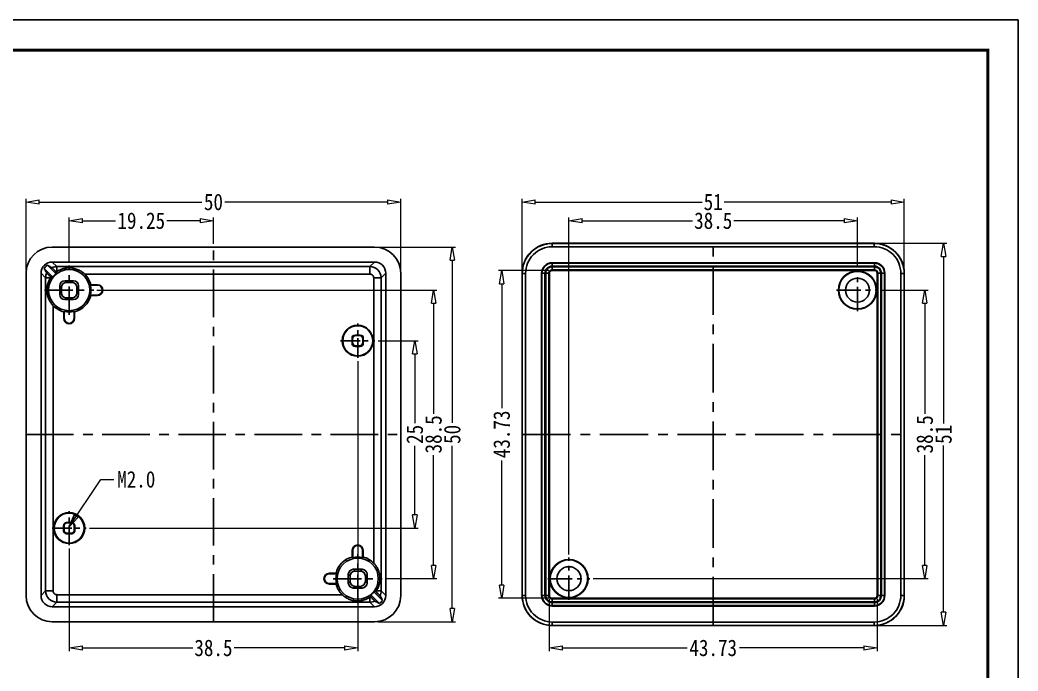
# Model space of a CAD drawing. Header units: millimetres. Extents: x 615 to 1788, y -1993 to 457.
# Drawn here: x 716.8 to 850, y 369.8 to 456.7 of the extents above; entities that cross this region are included whole.
import ezdxf

# ---------------------------------------------------------------- set-up
doc = ezdxf.new("R2010")
doc.units = ezdxf.units.MM
doc.linetypes.add('CENTER', pattern=[50.8, 31.75, -6.35, 6.35, -6.35])
doc.layers.add('dim', color=3, linetype='Continuous', lineweight=9)
doc.layers.add('from', color=7, linetype='Continuous')
doc.styles.add('FFS', font='SIMFANG.TTF', dxfattribs={"width": 0.85})
doc.dimstyles.new('YanXiu', dxfattribs={"dimtxt": 2.5, "dimasz": 2.2, "dimexe": 1, "dimexo": 0.6, "dimgap": 0.66, "dimtad": 0, "dimzin": 9, "dimdsep": 46, "dimtxsty": 'FFS', "dimblk": 'CLOSEDBLANK', "dimcen": 0, "dimclrd": 256, "dimclre": 131, "dimclrt": 42, "dimazin": 0, "dimtfac": 1, "dimtofl": 0, "dimtmove": 0, "dimatfit": 3, "dimldrblk": 'CLOSEDBLANK', "dimfxl": 1, "dimlwd": 5, "dimlwe": 5, "dimarcsym": 0})

# ---------------------------------------------------------------- blocks, each defined once
blk = doc.blocks.new('_ClosedBlank')
at = {"color": 0, "linetype": 'ByBlock', "lineweight": -2}
for p, q in [((-1, 0.167), (0, 0)), ((-1, 0.167), (-1, -0.167)), ((0, 0), (-1, -0.167))]:
    blk.add_line(p, q, dxfattribs=at)
blk = doc.blocks.new('*D102')
at = {"layer": 'Defpoints', "color": 0}
for p in [(787.48, 379.88, 0), (831.21, 379.88, 0), (831.21, 372.88)]:
    blk.add_point(p, dxfattribs=at)
at = {"layer": 'dim', "color": 131, "lineweight": 5}
for p, q in [((787.48, 379.44), (787.48, 372.44)), ((831.21, 379.44), (831.21, 372.44))]:
    blk.add_line(p, q, dxfattribs=at)
at = {"layer": 'dim', "lineweight": 5}
for p, q in [((789.24, 372.88), (805.86, 372.88)), ((829.45, 372.88), (812.84, 372.88))]:
    blk.add_line(p, q, dxfattribs=at)
at = {"layer": 'dim', "lineweight": 5, "xscale": 1.76, "yscale": 1.76, "zscale": 1.76, "rotation": 180}
blk.add_blockref('_ClosedBlank', (787.48, 372.88), dxfattribs=at)
at = {"layer": 'dim', "lineweight": 5, "xscale": 1.76, "yscale": 1.76, "zscale": 1.76}
blk.add_blockref('_ClosedBlank', (831.21, 372.88), dxfattribs=at)
at = {"layer": 'dim', "color": 42, "insert": (809.35, 372.88), "char_height": 2.2, "attachment_point": 5, "style": 'FFS'}
blk.add_mtext('43.73', dxfattribs=at)
blk = doc.blocks.new('*D103')
at = {"layer": 'Defpoints', "color": 0}
for p in [(781.13, 423.24), (787.85, 423.24, 0), (787.85, 379.51, 0)]:
    blk.add_point(p, dxfattribs=at)
at = {"layer": 'dim', "color": 131, "lineweight": 5}
for p, q in [((787.41, 423.24), (780.69, 423.24)), ((787.41, 379.51), (780.69, 379.51))]:
    blk.add_line(p, q, dxfattribs=at)
at = {"layer": 'dim', "lineweight": 5}
for p, q in [((781.13, 421.48), (781.13, 404.86)), ((781.13, 381.27), (781.13, 397.89))]:
    blk.add_line(p, q, dxfattribs=at)
at = {"layer": 'dim', "lineweight": 5, "xscale": 1.76, "yscale": 1.76, "zscale": 1.76}
for p, rotation in [((781.13, 423.24), 90), ((781.13, 379.51), 270)]:
    blk.add_blockref('_ClosedBlank', p, dxfattribs=dict(at, rotation=rotation))
at = {"layer": 'dim', "color": 42, "insert": (781.13, 401.38), "char_height": 2.2, "attachment_point": 5, "rotation": 90, "style": 'FFS'}
blk.add_mtext('43.73', dxfattribs=at)
blk = doc.blocks.new('*D104')
at = {"layer": 'Defpoints', "color": 0}
for p in [(831.41, 420.63), (837.58, 420.63), (792.91, 382.13)]:
    blk.add_point(p, dxfattribs=at)
at = {"layer": 'dim', "color": 131, "lineweight": 5}
for p, q in [((831.85, 420.63), (838.02, 420.63)), ((793.35, 382.13), (838.02, 382.13))]:
    blk.add_line(p, q, dxfattribs=at)
at = {"layer": 'dim', "lineweight": 5}
for p, q in [((837.58, 418.87), (837.58, 404.13)), ((837.58, 383.89), (837.58, 398.62))]:
    blk.add_line(p, q, dxfattribs=at)
at = {"layer": 'dim', "lineweight": 5, "xscale": 1.76, "yscale": 1.76, "zscale": 1.76}
for p, rotation in [((837.58, 420.63), 90), ((837.58, 382.13), 270)]:
    blk.add_blockref('_ClosedBlank', p, dxfattribs=dict(at, rotation=rotation))
at = {"layer": 'dim', "color": 42, "insert": (837.58, 401.38), "char_height": 2.2, "attachment_point": 5, "rotation": 90, "style": 'FFS'}
blk.add_mtext('38.5', dxfattribs=at)
blk = doc.blocks.new('*D105')
at = {"layer": 'Defpoints', "color": 0}
for p in [(830.85, 426.88, 0), (840.08, 426.88), (830.85, 375.88, 0)]:
    blk.add_point(p, dxfattribs=at)
at = {"layer": 'dim', "color": 131, "lineweight": 5}
for p, q in [((831.29, 426.88), (840.52, 426.88)), ((831.29, 375.88), (840.52, 375.88))]:
    blk.add_line(p, q, dxfattribs=at)
at = {"layer": 'dim', "lineweight": 5}
for p, q in [((840.08, 425.12), (840.08, 402.84)), ((840.08, 377.64), (840.08, 399.91))]:
    blk.add_line(p, q, dxfattribs=at)
at = {"layer": 'dim', "lineweight": 5, "xscale": 1.76, "yscale": 1.76, "zscale": 1.76}
for p, rotation in [((840.08, 426.88), 90), ((840.08, 375.88), 270)]:
    blk.add_blockref('_ClosedBlank', p, dxfattribs=dict(at, rotation=rotation))
at = {"layer": 'dim', "color": 42, "insert": (840.08, 401.38), "char_height": 2.2, "attachment_point": 5, "rotation": 90, "style": 'FFS'}
blk.add_mtext('51', dxfattribs=at)
blk = doc.blocks.new('*D106')
at = {"layer": 'Defpoints', "color": 0}
for p in [(790.1, 429.88), (828.6, 423.43), (790.1, 384.93)]:
    blk.add_point(p, dxfattribs=at)
at = {"layer": 'dim', "color": 131, "lineweight": 5}
for p, q in [((790.1, 385.37), (790.1, 430.32)), ((828.6, 423.87), (828.6, 430.32))]:
    blk.add_line(p, q, dxfattribs=at)
at = {"layer": 'dim', "lineweight": 5}
for p, q in [((791.86, 429.88), (806.59, 429.88)), ((826.84, 429.88), (812.1, 429.88))]:
    blk.add_line(p, q, dxfattribs=at)
at = {"layer": 'dim', "lineweight": 5, "xscale": 1.76, "yscale": 1.76, "zscale": 1.76, "rotation": 180}
blk.add_blockref('_ClosedBlank', (790.1, 429.88), dxfattribs=at)
at = {"layer": 'dim', "lineweight": 5, "xscale": 1.76, "yscale": 1.76, "zscale": 1.76}
blk.add_blockref('_ClosedBlank', (828.6, 429.88), dxfattribs=at)
at = {"layer": 'dim', "color": 42, "insert": (809.35, 429.88), "char_height": 2.2, "attachment_point": 5, "style": 'FFS'}
blk.add_mtext('38.5', dxfattribs=at)
blk = doc.blocks.new('*D107')
at = {"layer": 'Defpoints', "color": 0}
for p in [(783.85, 432.38), (783.85, 422.88, 0), (834.85, 422.88, 0)]:
    blk.add_point(p, dxfattribs=at)
at = {"layer": 'dim', "color": 131, "lineweight": 5}
for p, q in [((783.85, 423.31), (783.85, 432.82)), ((834.85, 423.31), (834.85, 432.82))]:
    blk.add_line(p, q, dxfattribs=at)
at = {"layer": 'dim', "lineweight": 5}
for p, q in [((785.61, 432.38), (807.88, 432.38)), ((833.09, 432.38), (810.81, 432.38))]:
    blk.add_line(p, q, dxfattribs=at)
at = {"layer": 'dim', "lineweight": 5, "xscale": 1.76, "yscale": 1.76, "zscale": 1.76, "rotation": 180}
blk.add_blockref('_ClosedBlank', (783.85, 432.38), dxfattribs=at)
at = {"layer": 'dim', "lineweight": 5, "xscale": 1.76, "yscale": 1.76, "zscale": 1.76}
blk.add_blockref('_ClosedBlank', (834.85, 432.38), dxfattribs=at)
at = {"layer": 'dim', "color": 42, "insert": (809.35, 432.38), "char_height": 2.2, "attachment_point": 5, "style": 'FFS'}
blk.add_mtext('51', dxfattribs=at)
blk = doc.blocks.new('*D96')
at = {"layer": 'Defpoints', "color": 0}
for p in [(764.19, 413.88, 0), (769.53, 413.88), (725.69, 388.88, 0)]:
    blk.add_point(p, dxfattribs=at)
at = {"layer": 'dim', "color": 131, "lineweight": 5}
for p, q in [((764.63, 413.88), (769.97, 413.88)), ((726.13, 388.88), (769.97, 388.88))]:
    blk.add_line(p, q, dxfattribs=at)
at = {"layer": 'dim', "lineweight": 5}
for p, q in [((769.53, 412.12), (769.53, 402.89)), ((769.53, 390.64), (769.53, 399.86))]:
    blk.add_line(p, q, dxfattribs=at)
at = {"layer": 'dim', "lineweight": 5, "xscale": 1.76, "yscale": 1.76, "zscale": 1.76}
for p, rotation in [((769.53, 413.88), 90), ((769.53, 388.88), 270)]:
    blk.add_blockref('_ClosedBlank', p, dxfattribs=dict(at, rotation=rotation))
at = {"layer": 'dim', "color": 42, "insert": (769.53, 401.38), "char_height": 2.2, "attachment_point": 5, "rotation": 90, "style": 'FFS'}
blk.add_mtext('25', dxfattribs=at)
blk = doc.blocks.new('*D97')
at = {"layer": 'Defpoints', "color": 0}
for p in [(726.68, 420.63, 0), (772.03, 420.63), (765.18, 382.13, 0)]:
    blk.add_point(p, dxfattribs=at)
at = {"layer": 'dim', "color": 131, "lineweight": 5}
for p, q in [((727.12, 420.63), (772.47, 420.63)), ((765.62, 382.13), (772.47, 382.13))]:
    blk.add_line(p, q, dxfattribs=at)
at = {"layer": 'dim', "lineweight": 5}
for p, q in [((772.03, 418.87), (772.03, 404.13)), ((772.03, 383.89), (772.03, 398.62))]:
    blk.add_line(p, q, dxfattribs=at)
at = {"layer": 'dim', "lineweight": 5, "xscale": 1.76, "yscale": 1.76, "zscale": 1.76}
for p, rotation in [((772.03, 420.63), 90), ((772.03, 382.13), 270)]:
    blk.add_blockref('_ClosedBlank', p, dxfattribs=dict(at, rotation=rotation))
at = {"layer": 'dim', "color": 42, "insert": (772.03, 401.38), "char_height": 2.2, "attachment_point": 5, "rotation": 90, "style": 'FFS'}
blk.add_mtext('38.5', dxfattribs=at)
blk = doc.blocks.new('*D98')
at = {"layer": 'Defpoints', "color": 0}
for p in [(764.16, 426.38, 0), (774.53, 426.38), (764.16, 376.38, 0)]:
    blk.add_point(p, dxfattribs=at)
at = {"layer": 'dim', "color": 131, "lineweight": 5}
for p, q in [((764.6, 426.38), (774.97, 426.38)), ((764.6, 376.38), (774.97, 376.38))]:
    blk.add_line(p, q, dxfattribs=at)
at = {"layer": 'dim', "lineweight": 5}
for p, q in [((774.53, 424.62), (774.53, 402.92)), ((774.53, 378.14), (774.53, 399.83))]:
    blk.add_line(p, q, dxfattribs=at)
at = {"layer": 'dim', "lineweight": 5, "xscale": 1.76, "yscale": 1.76, "zscale": 1.76}
for p, rotation in [((774.53, 426.38), 90), ((774.53, 376.38), 270)]:
    blk.add_blockref('_ClosedBlank', p, dxfattribs=dict(at, rotation=rotation))
at = {"layer": 'dim', "color": 42, "insert": (774.53, 401.38), "char_height": 2.2, "attachment_point": 5, "rotation": 90, "style": 'FFS'}
blk.add_mtext('50', dxfattribs=at)
blk = doc.blocks.new('*D99')
at = {"layer": 'Defpoints', "color": 0}
for p in [(742.66, 429.88), (742.66, 426.38, 0), (723.41, 423.9, 0)]:
    blk.add_point(p, dxfattribs=at)
at = {"layer": 'dim', "color": 131, "lineweight": 5}
for p, q in [((723.41, 424.34), (723.41, 430.32)), ((742.66, 426.82), (742.66, 430.32))]:
    blk.add_line(p, q, dxfattribs=at)
at = {"layer": 'dim', "lineweight": 5}
for p, q in [((725.17, 429.88), (729.61, 429.88)), ((740.9, 429.88), (736.46, 429.88))]:
    blk.add_line(p, q, dxfattribs=at)
at = {"layer": 'dim', "lineweight": 5, "xscale": 1.76, "yscale": 1.76, "zscale": 1.76, "rotation": 180}
blk.add_blockref('_ClosedBlank', (723.41, 429.88), dxfattribs=at)
at = {"layer": 'dim', "lineweight": 5, "xscale": 1.76, "yscale": 1.76, "zscale": 1.76}
blk.add_blockref('_ClosedBlank', (742.66, 429.88), dxfattribs=at)
at = {"layer": 'dim', "color": 42, "insert": (733.03, 429.88), "char_height": 2.2, "attachment_point": 5, "style": 'FFS'}
blk.add_mtext('19.25', dxfattribs=at)
blk = doc.blocks.new('*D100')
at = {"layer": 'Defpoints', "color": 0}
for p in [(767.66, 432.38), (717.66, 422.88, 0), (767.66, 422.88, 0)]:
    blk.add_point(p, dxfattribs=at)
at = {"layer": 'dim', "color": 131, "lineweight": 5}
for p, q in [((717.66, 423.32), (717.66, 432.82)), ((767.66, 423.32), (767.66, 432.82))]:
    blk.add_line(p, q, dxfattribs=at)
at = {"layer": 'dim', "lineweight": 5}
for p, q in [((719.42, 432.38), (741.12, 432.38)), ((765.9, 432.38), (744.2, 432.38))]:
    blk.add_line(p, q, dxfattribs=at)
at = {"layer": 'dim', "lineweight": 5, "xscale": 1.76, "yscale": 1.76, "zscale": 1.76, "rotation": 180}
blk.add_blockref('_ClosedBlank', (717.66, 432.38), dxfattribs=at)
at = {"layer": 'dim', "lineweight": 5, "xscale": 1.76, "yscale": 1.76, "zscale": 1.76}
blk.add_blockref('_ClosedBlank', (767.66, 432.38), dxfattribs=at)
at = {"layer": 'dim', "color": 42, "insert": (742.66, 432.38), "char_height": 2.2, "attachment_point": 5, "style": 'FFS'}
blk.add_mtext('50', dxfattribs=at)
blk = doc.blocks.new('*D101')
at = {"layer": 'Defpoints', "color": 0}
for p in [(761.91, 411.6, 0), (723.41, 386.6, 0), (761.91, 372.88)]:
    blk.add_point(p, dxfattribs=at)
at = {"layer": 'dim', "color": 131, "lineweight": 5}
for p, q in [((761.91, 411.16), (761.91, 372.44)), ((723.41, 386.16), (723.41, 372.44))]:
    blk.add_line(p, q, dxfattribs=at)
at = {"layer": 'dim', "lineweight": 5}
for p, q in [((725.17, 372.88), (739.9, 372.88)), ((760.15, 372.88), (745.41, 372.88))]:
    blk.add_line(p, q, dxfattribs=at)
at = {"layer": 'dim', "lineweight": 5, "xscale": 1.76, "yscale": 1.76, "zscale": 1.76, "rotation": 180}
blk.add_blockref('_ClosedBlank', (723.41, 372.88), dxfattribs=at)
at = {"layer": 'dim', "lineweight": 5, "xscale": 1.76, "yscale": 1.76, "zscale": 1.76}
blk.add_blockref('_ClosedBlank', (761.91, 372.88), dxfattribs=at)
at = {"layer": 'dim', "color": 42, "insert": (742.66, 372.88), "char_height": 2.2, "attachment_point": 5, "style": 'FFS'}
blk.add_mtext('38.5', dxfattribs=at)

msp = doc.modelspace()

# ---------------------------------------------------------------- linework, layer by layer
at = {"color": 7, "linetype": 'Continuous'}
for p, q in [((764.163, 426.375), (721.156, 426.375)), ((787.849, 426.875), (830.849, 426.875)), ((787.867, 426.857), (787.849, 426.875)), ((830.831, 426.857), (787.867, 426.857)), ((787.867, 426.407), (787.867, 426.857)), ((830.831, 426.407), (787.867, 426.407)), ((830.849, 426.875), (830.831, 426.857)), ((830.831, 426.407), (830.831, 426.857)), ((720.079, 423.52), (721.234, 422.365)), ((721.67, 422.8), (720.515, 423.955)), ((764.159, 424.373), (721.16, 424.373)), ((721.773, 423.76), (721.16, 424.373)), ((721.773, 423.76), (763.545, 423.76)), ((721.773, 423.111), (721.773, 423.76)), ((763.545, 423.76), (764.159, 424.373)), ((763.546, 422.761), (763.546, 423.76)), ((787.85, 424.273), (830.849, 424.273)), ((787.85, 423.825), (787.85, 424.273)), ((830.849, 424.224), (787.85, 424.224)), ((830.849, 423.825), (787.85, 423.825)), ((787.85, 423.732), (830.849, 423.732)), ((787.85, 423.732), (787.85, 423.24)), ((830.849, 424.273), (830.849, 423.825)), ((830.849, 423.732), (830.849, 423.24)), ((717.659, 422.879), (717.659, 379.872)), ((719.661, 422.875), (719.661, 379.876)), ((720.274, 422.261), (719.661, 422.875)), ((720.924, 422.262), (720.274, 422.262)), ((720.274, 380.489), (720.274, 422.261)), ((725.483, 422.761), (763.546, 422.761)), ((764.045, 422.262), (765.044, 422.262)), ((764.045, 422.262), (764.045, 384.199)), ((765.044, 422.261), (765.657, 422.875)), ((765.044, 422.261), (765.044, 380.489)), ((765.657, 379.876), (765.657, 422.875)), ((767.659, 422.879), (767.659, 379.872)), ((783.849, 379.875), (783.849, 422.875)), ((783.867, 422.857), (783.849, 422.875)), ((784.317, 422.858), (783.867, 422.858)), ((783.867, 422.857), (783.867, 379.893)), ((784.317, 422.858), (784.317, 379.893)), ((786.451, 379.876), (786.451, 422.875)), ((786.899, 422.875), (786.451, 422.875)), ((786.5, 422.875), (786.5, 379.876)), ((786.899, 422.875), (786.899, 379.876)), ((786.992, 379.876), (786.992, 422.875)), ((786.992, 422.875), (787.484, 422.875)), ((787.392, 379.876), (787.392, 422.875)), ((787.484, 422.875), (787.484, 379.876)), ((787.849, 423.333), (830.849, 423.333)), ((830.849, 423.24), (787.85, 423.24)), ((831.706, 422.875), (831.214, 422.875)), ((831.214, 379.876), (831.214, 422.875)), ((831.307, 422.875), (831.307, 379.876)), ((831.706, 422.875), (831.706, 379.876)), ((832.247, 422.875), (831.799, 422.875)), ((831.799, 379.876), (831.799, 422.875)), ((832.198, 379.876), (832.198, 422.875)), ((832.247, 422.875), (832.247, 379.876)), ((834.381, 422.858), (834.831, 422.858)), ((834.381, 379.893), (834.381, 422.858)), ((834.849, 422.875), (834.831, 422.857)), ((834.831, 379.893), (834.831, 422.857)), ((834.849, 422.875), (834.849, 379.875)), ((722.159, 421.211), (722.159, 420.04)), ((722.159, 421.211), (722.386, 420.984)), ((722.386, 420.984), (722.386, 420.267)), ((723.995, 421.875), (722.824, 421.875)), ((722.824, 421.875), (723.051, 421.648)), ((723.051, 421.648), (723.768, 421.648)), ((723.995, 421.875), (723.768, 421.648)), ((724.659, 421.211), (724.432, 420.984)), ((724.432, 420.984), (724.432, 420.267)), ((724.659, 420.04), (724.659, 421.211)), ((726.243, 421.275), (727.189, 421.275)), ((726.298, 421.345), (727.189, 421.345)), ((727.189, 421.275), (727.189, 421.345)), ((722.159, 420.04), (722.386, 420.267)), ((722.824, 419.375), (723.051, 419.602)), ((723.051, 419.602), (723.768, 419.602)), ((723.995, 419.375), (723.768, 419.602)), ((724.659, 420.04), (724.432, 420.267)), ((727.189, 419.975), (726.243, 419.975)), ((727.189, 419.905), (726.298, 419.905)), ((727.189, 419.975), (727.189, 419.905)), ((721.273, 380.489), (721.273, 418.552)), ((722.824, 419.375), (723.995, 419.375)), ((722.689, 416.845), (722.689, 417.737)), ((722.759, 416.845), (722.759, 417.792)), ((724.059, 417.792), (724.059, 416.845)), ((724.129, 417.737), (724.129, 416.845)), ((722.759, 416.845), (722.689, 416.845)), ((724.059, 416.845), (724.129, 416.845)), ((761.159, 414.227), (761.229, 414.157)), ((761.159, 414.227), (761.159, 413.524)), ((761.558, 414.625), (761.628, 414.555)), ((762.261, 414.625), (761.558, 414.625)), ((762.191, 414.555), (761.628, 414.555)), ((762.261, 414.625), (762.191, 414.555)), ((762.659, 414.227), (762.589, 414.157)), ((762.659, 413.524), (762.659, 414.227)), ((761.159, 413.524), (761.229, 413.594)), ((761.229, 414.157), (761.229, 413.594)), ((761.558, 413.125), (761.628, 413.195)), ((761.558, 413.125), (762.261, 413.125)), ((761.628, 413.195), (762.191, 413.195)), ((762.261, 413.125), (762.191, 413.195)), ((762.589, 413.594), (762.589, 414.157)), ((762.659, 413.524), (762.589, 413.594)), ((722.659, 389.227), (722.659, 388.524)), ((722.659, 389.227), (722.729, 389.157)), ((722.729, 389.157), (722.729, 388.594)), ((723.761, 389.625), (723.058, 389.625)), ((723.058, 389.625), (723.128, 389.555)), ((723.691, 389.555), (723.128, 389.555)), ((723.761, 389.625), (723.691, 389.555)), ((724.159, 389.227), (724.089, 389.157)), ((724.089, 388.594), (724.089, 389.157)), ((724.159, 388.524), (724.159, 389.227)), ((722.659, 388.524), (722.729, 388.594)), ((723.058, 388.125), (723.128, 388.195)), ((723.058, 388.125), (723.761, 388.125)), ((723.128, 388.195), (723.691, 388.195)), ((723.761, 388.125), (723.691, 388.195)), ((724.159, 388.524), (724.089, 388.594)), ((761.189, 385.905), (761.259, 385.905)), ((761.189, 385.014), (761.189, 385.905)), ((761.259, 384.959), (761.259, 385.905)), ((762.629, 385.905), (762.559, 385.905)), ((762.559, 385.905), (762.559, 384.959)), ((762.629, 385.905), (762.629, 385.014)), ((758.129, 382.775), (758.129, 382.845)), ((758.129, 382.845), (759.021, 382.845)), ((758.129, 382.775), (759.076, 382.775)), ((760.659, 382.711), (760.886, 382.484)), ((760.659, 382.711), (760.659, 381.54)), ((760.886, 381.767), (760.886, 382.484)), ((761.324, 383.375), (761.551, 383.148)), ((762.495, 383.375), (761.324, 383.375)), ((762.268, 383.148), (761.551, 383.148)), ((762.495, 383.375), (762.268, 383.148)), ((763.159, 382.711), (762.932, 382.484)), ((762.932, 381.767), (762.932, 382.484)), ((763.159, 381.54), (763.159, 382.711)), ((758.129, 381.475), (758.129, 381.405)), ((759.076, 381.475), (758.129, 381.475)), ((759.021, 381.405), (758.129, 381.405)), ((760.659, 381.54), (760.886, 381.767)), ((761.324, 380.875), (761.551, 381.102)), ((762.268, 381.102), (761.551, 381.102)), ((762.495, 380.875), (762.268, 381.102)), ((763.159, 381.54), (762.932, 381.767)), ((720.274, 380.489), (719.661, 379.876)), ((721.273, 380.489), (720.274, 380.489)), ((721.773, 379.989), (721.773, 378.99)), ((759.836, 379.989), (721.773, 379.989)), ((761.324, 380.875), (762.495, 380.875)), ((763.546, 379.64), (763.546, 378.99)), ((763.649, 379.95), (764.804, 378.795)), ((765.239, 379.231), (764.084, 380.386)), ((764.395, 380.489), (765.044, 380.489)), ((765.044, 380.489), (765.657, 379.876)), ((783.849, 379.875), (783.867, 379.893)), ((784.317, 379.893), (783.867, 379.893)), ((786.899, 379.876), (786.451, 379.876)), ((786.992, 379.876), (787.484, 379.876)), ((831.706, 379.876), (831.214, 379.876)), ((832.247, 379.876), (831.799, 379.876)), ((834.381, 379.893), (834.831, 379.893)), ((834.831, 379.893), (834.849, 379.875)), ((721.773, 378.99), (721.16, 378.377)), ((721.16, 378.377), (764.159, 378.377)), ((763.545, 378.99), (721.773, 378.99)), ((763.545, 378.99), (764.159, 378.377)), ((830.849, 379.418), (787.849, 379.418)), ((787.85, 379.018), (787.85, 379.51)), ((787.85, 379.51), (830.849, 379.51)), ((830.849, 379.018), (787.85, 379.018)), ((787.85, 378.926), (787.85, 378.477)), ((787.85, 378.926), (830.849, 378.926)), ((787.85, 378.526), (830.849, 378.526)), ((830.849, 378.477), (787.85, 378.477)), ((830.849, 379.018), (830.849, 379.51)), ((830.849, 378.477), (830.849, 378.926)), ((764.163, 376.375), (721.156, 376.375)), ((787.849, 375.875), (787.867, 375.893)), ((830.849, 375.875), (787.849, 375.875)), ((787.867, 376.343), (787.867, 375.893)), ((787.867, 376.343), (830.831, 376.343)), ((787.867, 375.893), (830.831, 375.893)), ((830.831, 376.343), (830.831, 375.893)), ((830.831, 375.893), (830.849, 375.875))]:
    msp.add_line(p, q, dxfattribs=at)
at = {"color": 1, "linetype": 'CENTER', "ltscale": 0.2}
for p, q in [((742.659, 376.375, 0), (742.659, 426.375, 0)), ((717.659, 401.375, 0), (767.659, 401.375, 0))]:
    msp.add_line(p, q, dxfattribs=at)
at = {"color": 1, "linetype": 'CENTER', "ltscale": 0.204}
for p, q in [((809.349, 375.875, 0), (809.349, 426.875, 0)), ((783.849, 401.375, 0), (834.849, 401.375, 0))]:
    msp.add_line(p, q, dxfattribs=at)
at = {"color": 1, "linetype": 'CENTER', "ltscale": 0.119077}
for p, q in [((723.409, 417.351, 0), (723.409, 423.9, 0)), ((720.135, 420.625, 0), (726.684, 420.625, 0)), ((761.909, 378.851, 0), (761.909, 385.4, 0)), ((758.635, 382.125, 0), (765.184, 382.125, 0))]:
    msp.add_line(p, q, dxfattribs=at)
at = {"color": 1, "linetype": 'CENTER', "ltscale": 0.102095}
for p, q in [((828.599, 417.818, 0), (828.599, 423.433, 0)), ((825.791, 420.625, 0), (831.407, 420.625, 0)), ((790.099, 379.318, 0), (790.099, 384.933, 0)), ((787.291, 382.125, 0), (792.907, 382.125, 0))]:
    msp.add_line(p, q, dxfattribs=at)
at = {"color": 1, "linetype": 'CENTER', "ltscale": 0.082793}
for p, q in [((761.909, 411.598, 0), (761.909, 416.152, 0)), ((759.632, 413.875, 0), (764.186, 413.875, 0)), ((723.409, 386.598, 0), (723.409, 391.152, 0)), ((721.132, 388.875, 0), (725.686, 388.875, 0))]:
    msp.add_line(p, q, dxfattribs=at)
at = {"color": 7, "linetype": 'Continuous'}
for centre, radius in [((723.409, 420.625), 2.75), ((828.599, 420.625), 2.552), ((828.599, 420.625), 2.5), ((828.599, 420.625), 1.6), ((761.909, 413.875), 2.07), ((761.909, 413.875), 2), ((723.409, 388.875), 2.07), ((723.409, 388.875), 2), ((761.909, 382.125), 2.75), ((790.099, 382.125), 2.552), ((790.099, 382.125), 2.5), ((790.099, 382.125), 1.6)]:
    msp.add_circle(centre, radius, dxfattribs=at)
for centre, radius, start, end in [((787.849, 422.875), 4, 89.99987, 180.00423), ((787.867, 422.858), 4, 89.99979, 180.00432), ((787.867, 422.858), 3.55, 89.99913, 180.00084), ((830.831, 422.858), 4, 359.99568, 90.00021), ((830.831, 422.858), 3.55, 359.99916, 90.00087), ((830.849, 422.875), 4, 359.99577, 90.00013), ((721.775, 422.26), 1.5, 90.07046, 116.2067), ((763.544, 422.26), 1.501, 0.07634, 89.92391), ((787.849, 422.875), 1.398, 89.97735, 180.02265), ((787.849, 422.875), 1.349, 89.97575, 180.02435), ((787.849, 422.875), 0.949, 89.96554, 180.0345), ((787.849, 422.875), 0.857, 89.96688, 180.03311), ((830.849, 422.875), 1.398, 359.97735, 90.02265), ((830.849, 422.875), 1.349, 359.97575, 90.02435), ((830.849, 422.875), 0.949, 359.96554, 90.0345), ((830.849, 422.875), 0.857, 359.96688, 90.03311), ((721.775, 422.26), 1.5, 153.79445, 179.92865), ((723.35, 420.677), 2.898, 144.82208, 146.84429), ((721.698, 413.996), 8.381, 93.17085, 94.90196), ((723.409, 420.625), 2.785, 128.65044, 141.34956), ((723.358, 420.685), 2.898, 123.15577, 125.17794), ((723.409, 420.625), 2.977, 13.99284, 45.84712), ((763.546, 422.262), 0.499, 359.97921, 90.02079), ((787.849, 422.875), 0.457, 89.95903, 180.05943), ((830.849, 422.875), 0.457, 359.95903, 90.05943), ((718.827, 427.182), 9.481, 321.46115, 321.9986), ((723.409, 420.625), 2.907, 347.07997, 12.92003), ((727.189, 420.625), 0.72, 270, 90), ((727.189, 420.625), 0.65, 270, 90), ((723.409, 420.625), 2.977, 283.99284, 346.00716), ((718.798, 414.045), 9.518, 38.00246, 38.53778), ((723.409, 420.625), 2.977, 224.15288, 256.00716), ((716.829, 425.237), 9.518, 308.00246, 308.53778), ((723.409, 420.625), 2.907, 257.07997, 282.92003), ((729.966, 425.207), 9.481, 231.46115, 231.99861), ((723.409, 416.845), 0.72, 180, 0), ((723.409, 416.845), 0.65, 180, 0), ((761.909, 385.905), 0.72, 0, 180), ((761.909, 385.905), 0.65, 0, 180), ((761.909, 382.125), 2.977, 103.99284, 166.00716), ((755.352, 377.543), 9.481, 51.46115, 51.9986), ((761.909, 382.125), 2.907, 77.07997, 102.92003), ((768.489, 377.514), 9.518, 128.00246, 128.53778), ((761.909, 382.125), 2.977, 44.15288, 76.00716), ((758.129, 382.125), 0.72, 90, 270), ((758.129, 382.125), 0.65, 90, 270), ((761.909, 382.125), 2.907, 167.07997, 192.92003), ((766.521, 388.705), 9.518, 218.00246, 218.53778), ((766.491, 375.568), 9.481, 141.46115, 141.9986), ((761.909, 382.125), 2.977, 193.99284, 225.84712), ((721.775, 380.491), 1.501, 180.07634, 269.92391), ((721.773, 380.489), 0.499, 179.97829, 270.02171), ((761.961, 382.066), 2.898, 303.15577, 305.17794), ((761.909, 382.125), 2.785, 308.65044, 321.34956), ((763.621, 388.754), 8.381, 273.17085, 274.90196), ((761.969, 382.074), 2.898, 324.82208, 326.84429), ((763.544, 380.491), 1.5, 333.79445, 359.92865), ((787.849, 379.875), 4, 179.99577, 270.00013), ((787.867, 379.893), 4, 179.99568, 270.00021), ((787.867, 379.893), 3.55, 179.99916, 270.00087), ((787.849, 379.875), 1.398, 179.97666, 270.02334), ((787.849, 379.875), 1.349, 179.97575, 270.02435), ((787.849, 379.875), 0.949, 179.96554, 270.0345), ((787.849, 379.875), 0.857, 179.96579, 270.03422), ((787.849, 379.875), 0.457, 179.9575, 270.06096), ((830.831, 379.893), 3.55, 269.99913, 0.00084), ((830.831, 379.893), 4, 269.99979, 0.00432), ((830.849, 379.875), 0.457, 269.95903, 0.05944), ((830.849, 379.875), 0.857, 269.96579, 0.03422), ((830.849, 379.875), 0.949, 269.96554, 0.0345), ((830.849, 379.875), 1.349, 269.97575, 0.02435), ((830.849, 379.875), 1.398, 269.97666, 0.02334), ((830.849, 379.875), 4, 269.99987, 0.00423), ((763.544, 380.49), 1.5, 270.07046, 296.2067)]:
    msp.add_arc(centre, radius, start, end, dxfattribs=at)
for centre, major_axis, ratio, start_param, end_param in [((721.163, 422.872), (2.48, -2.48), 0.9980992, 2.3571458, 3.9260395), ((764.156, 422.872), (-2.48, -2.48), 0.9980992, 2.3571458, 3.9260395), ((721.163, 422.872), (1.063, -1.063), 0.9980992, 2.3571458, 3.9260395), ((721.337, 422.697), (1.063, -1.063), 0.9980992, 2.9347923, 3.348393), ((720.567, 423.468), (-2.873, 4.925), 0.0693471, 1.5198349, 1.6412724), ((720.567, 423.468), (-4.925, 2.873), 0.0693471, -1.6412724, -1.5198349), ((764.156, 422.872), (-1.063, -1.063), 0.9980992, 2.3571458, 3.9260395), ((722.824, 421.211), (-0.47, 0.47), 0.9996955, -0.7852459, 0.7852459), ((723.051, 420.984), (-0.47, 0.47), 0.9996955, -0.7852459, 0.7852459), ((723.768, 420.984), (0.47, 0.47), 0.9996955, -0.7852459, 0.7852459), ((723.995, 421.211), (0.47, 0.47), 0.9996955, -0.7852459, 0.7852459), ((722.824, 420.04), (0.47, 0.47), 0.9996955, 2.3563468, 3.9268385), ((723.051, 420.267), (-0.47, -0.47), 0.9996955, -0.7852459, 0.7852459), ((723.768, 420.267), (0.47, -0.47), 0.9996955, -0.7852459, 0.7852459), ((723.995, 420.04), (-0.47, 0.47), 0.9996955, -3.9268385, -2.3563468), ((761.558, 414.226), (-0.282, 0.282), 0.9996955, -0.7852459, 0.7852459), ((761.628, 414.157), (-0.282, 0.282), 0.9996955, -0.7852459, 0.7852459), ((762.191, 414.157), (0.282, 0.282), 0.9996955, -0.7852459, 0.7852459), ((762.26, 414.226), (0.282, 0.282), 0.9996955, -0.7852459, 0.7852459), ((761.558, 413.524), (0.282, 0.282), 0.9996955, 2.3563468, 3.9268385), ((761.628, 413.594), (-0.282, -0.282), 0.9996955, -0.7852459, 0.7852459), ((762.191, 413.594), (0.282, -0.282), 0.9996955, -0.7852459, 0.7852459), ((762.26, 413.524), (-0.282, 0.282), 0.9996955, -3.9268385, -2.3563468), ((723.058, 389.226), (-0.282, 0.282), 0.9996955, -0.7852459, 0.7852459), ((723.128, 389.157), (-0.282, 0.282), 0.9996955, -0.7852459, 0.7852459), ((723.691, 389.157), (0.282, 0.282), 0.9996955, -0.7852459, 0.7852459), ((723.76, 389.226), (-0.282, -0.282), 0.9996955, -3.9268385, -2.3563468), ((723.058, 388.524), (-0.282, -0.282), 0.9996955, -0.7852459, 0.7852459), ((723.128, 388.594), (-0.282, -0.282), 0.9996955, -0.7852459, 0.7852459), ((723.691, 388.594), (0.282, -0.282), 0.9996955, -0.7852459, 0.7852459), ((723.76, 388.524), (-0.282, 0.282), 0.9996955, -3.9268385, -2.3563468), ((761.324, 382.711), (-0.47, 0.47), 0.9996955, -0.7852459, 0.7852459), ((761.551, 382.484), (-0.47, 0.47), 0.9996955, -0.7852459, 0.7852459), ((762.268, 382.484), (0.47, 0.47), 0.9996955, -0.7852459, 0.7852459), ((762.495, 382.711), (0.47, 0.47), 0.9996955, -0.7852459, 0.7852459), ((761.324, 381.54), (0.47, 0.47), 0.9996955, 2.3563468, 3.9268385), ((761.551, 381.767), (-0.47, -0.47), 0.9996955, -0.7852459, 0.7852459), ((762.268, 381.767), (0.47, -0.47), 0.9996955, -0.7852459, 0.7852459), ((762.495, 381.54), (-0.47, 0.47), 0.9996955, -3.9268385, -2.3563468), ((721.163, 379.879), (2.48, 2.48), 0.9980992, 2.3571458, 3.9260395), ((721.163, 379.879), (1.063, 1.063), 0.9980992, 2.3571458, 3.9260395), ((764.156, 379.879), (-1.063, 1.063), 0.9980992, 2.3571458, 3.9260395), ((764.156, 379.879), (-2.48, 2.48), 0.9980992, 2.3571458, 3.9260395), ((764.752, 379.283), (-2.873, 4.925), 0.0693471, -1.6217578, -1.5003203), ((764.752, 379.283), (-4.925, 2.873), 0.0693471, 1.5003202, 1.6217578), ((763.981, 380.053), (-1.063, 1.063), 0.9980992, 2.9347923, 3.348393)]:
    msp.add_ellipse(centre, major_axis=major_axis, ratio=ratio, start_param=start_param, end_param=end_param, dxfattribs=at)
for points, start_tangent, end_tangent in [([(721.688, 423.053), (721.562, 423.177), (721.433, 423.303), (721.313, 423.421), (721.213, 423.516), (721.145, 423.579), (721.112, 423.606)], (-0.7100743, 0.7041268), (-0.861251, 0.5081798)), ([(723.409, 423.594), (723.139, 423.582), (722.882, 423.548), (722.641, 423.495), (722.411, 423.425), (722.191, 423.338), (721.979, 423.234), (721.773, 423.111)], (-1, 0), (-0.8371946, -0.546905)), ([(725.483, 422.761), (725.246, 422.968), (724.993, 423.144), (724.739, 423.286), (724.486, 423.396), (724.229, 423.481), (723.964, 423.543), (723.69, 423.581), (723.409, 423.594)], (-0.7174838, 0.6965752), (-1, 0)), ([(720.428, 422.922), (720.455, 422.89), (720.518, 422.822), (720.614, 422.722), (720.731, 422.601), (720.857, 422.472), (720.982, 422.347)], (0.5081798, -0.861251), (0.7041268, -0.7100742)), ([(720.924, 422.262), (720.687, 421.823), (720.538, 421.39), (720.458, 420.951), (720.442, 420.506), (720.492, 420.064), (720.605, 419.641), (720.779, 419.235), (721.01, 418.865), (721.273, 418.552)], (-0.5469042, -0.8371952), (0.6965752, -0.7174838)), ([(721.67, 422.8), (721.675, 422.884), (721.681, 422.969), (721.688, 423.053)], (0.055382, 0.9984652), (0.0843018, 0.9964403)), ([(787.85, 423.24), (787.755, 423.228), (787.666, 423.191), (787.591, 423.133), (787.533, 423.058), (787.496, 422.97), (787.484, 422.875)], (-1, 0), (0, -1)), ([(831.214, 422.875), (831.202, 422.97), (831.165, 423.058), (831.107, 423.133), (831.032, 423.191), (830.944, 423.228), (830.849, 423.24)], (0, 1), (-1, 0)), ([(764.395, 380.489), (764.631, 380.928), (764.78, 381.361), (764.861, 381.8), (764.876, 382.244), (764.826, 382.686), (764.714, 383.11), (764.539, 383.515), (764.309, 383.886), (764.045, 384.199)], (0.5469042, 0.8371952), (-0.6965752, 0.7174838)), ([(759.836, 379.989), (760.073, 379.783), (760.326, 379.606), (760.58, 379.465), (760.832, 379.354), (761.089, 379.269), (761.355, 379.207), (761.629, 379.169), (761.909, 379.156)], (0.7174838, -0.6965752), (1, 0)), ([(761.909, 379.156), (762.18, 379.168), (762.436, 379.202), (762.678, 379.255), (762.908, 379.325), (763.128, 379.413), (763.34, 379.517), (763.546, 379.64)], (1, 0), (0.8371946, 0.546905)), ([(763.649, 379.95), (763.644, 379.866), (763.638, 379.782), (763.631, 379.698)], (-0.055382, -0.9984652), (-0.0843018, -0.9964403)), ([(763.631, 379.698), (763.756, 379.574), (763.885, 379.447), (764.006, 379.33), (764.106, 379.235), (764.174, 379.171), (764.206, 379.145)], (0.7100743, -0.7041268), (0.861251, -0.5081798)), ([(764.89, 379.828), (764.863, 379.86), (764.8, 379.929), (764.705, 380.029), (764.587, 380.149), (764.461, 380.278), (764.337, 380.404)], (-0.5081798, 0.861251), (-0.7041268, 0.7100742)), ([(787.484, 379.876), (787.496, 379.781), (787.533, 379.693), (787.591, 379.617), (787.666, 379.559), (787.755, 379.523), (787.85, 379.51)], (0, -1), (1, 0)), ([(830.849, 379.51), (830.944, 379.523), (831.032, 379.559), (831.107, 379.617), (831.165, 379.693), (831.202, 379.781), (831.214, 379.876)], (1, 0), (0, 1))]:
    msp.add_spline(points, degree=3, dxfattribs=dict(at, start_tangent=start_tangent, end_tangent=end_tangent))
at = {"layer": 'from'}
msp.add_lwpolyline([(615.351, 293.599), (850.023, 293.599), (850.023, 456.675), (615.351, 456.675)], close=True, dxfattribs=at)
at = {"layer": 'from', "const_width": 0.404}
msp.add_lwpolyline([(619.395, 297.643), (619.395, 452.631), (845.978, 452.631), (845.978, 297.643), (619.395, 297.643)], dxfattribs=at)

# ---------------------------------------------------------------- texts
at = {"layer": 'dim', "color": 42, "insert": (729.82, 395.364, 0), "char_height": 2.2, "attachment_point": 4, "style": 'FFS'}
msp.add_mtext('M2.0', dxfattribs=at)

# ---------------------------------------------------------------- dimensions: what is measured, and where the dimension line sits
at = {"layer": 'dim'}
dim = msp.add_linear_dim(base=(767.659, 432.375, 0), p1=(717.659, 422.879), p2=(767.659, 422.879), dimstyle='YanXiu', override={"dimtxt": 2.2, "dimasz": 1.76, "dimexe": 0.43978, "dimexo": 0.43978, "dimgap": 0.43978}, dxfattribs=at)
dim.commit()
dim.dimension.update_dxf_attribs({"geometry": '*D100', "text_midpoint": (742.659, 432.375, 0), "dimtype": 160})
for base, p1, p2, picture, middle in [((783.849, 432.375, 0), (834.849, 422.875), (783.849, 422.875), '*D107', (809.349, 432.375, 0)), ((742.659, 429.875, 0), (723.409, 423.9, 0), (742.659, 426.375), '*D99', (733.034, 429.875, 0)), ((790.099, 429.875, 0), (828.599, 423.433, 0), (790.099, 384.933, 0), '*D106', (809.349, 429.875, 0)), ((761.909, 372.875), (723.409, 386.598, 0), (761.909, 411.598, 0), '*D101', (742.659, 372.875)), ((831.214, 372.875, 0), (787.484, 379.876), (831.214, 379.876), '*D102', (809.349, 372.875, 0))]:
    dim = msp.add_linear_dim(base=base, p1=p1, p2=p2, dimstyle='YanXiu', override={"dimtxt": 2.2, "dimasz": 1.76, "dimexe": 0.43978, "dimexo": 0.43978, "dimgap": 0.43978}, dxfattribs=at)
    dim.commit()
    dim.dimension.update_dxf_attribs({"geometry": picture, "text_midpoint": middle})
for base, p1, p2, picture, middle in [((774.534, 426.375, 0), (764.163, 376.375), (764.163, 426.375), '*D98', (774.534, 401.375, 0)), ((840.082, 426.875, 0), (830.849, 375.875), (830.849, 426.875), '*D105', (840.082, 401.375, 0)), ((781.125, 423.24, 0), (787.85, 379.51), (787.85, 423.24), '*D103', (781.125, 401.375, 0)), ((772.034, 420.625, 0), (765.184, 382.125, 0), (726.684, 420.625, 0), '*D97', (772.034, 401.375, 0)), ((837.582, 420.625, 0), (792.907, 382.125, 0), (831.407, 420.625, 0), '*D104', (837.582, 401.375, 0)), ((769.534, 413.875, 0), (725.686, 388.875, 0), (764.186, 413.875, 0), '*D96', (769.534, 401.375, 0))]:
    dim = msp.add_linear_dim(base=base, p1=p1, p2=p2, angle=90, dimstyle='YanXiu', override={"dimtxt": 2.2, "dimasz": 1.76, "dimexe": 0.43978, "dimexo": 0.43978, "dimgap": 0.43978}, dxfattribs=at)
    dim.commit()
    dim.dimension.update_dxf_attribs({"geometry": picture, "text_midpoint": middle})

# ---------------------------------------------------------------- leaders
at = {"layer": 'dim', "annotation_type": 0, "has_hookline": 1, "hookline_direction": 0, "text_width": 4.891}
msp.add_leader([(723.409, 389.042, 0), (727.62, 395.364, 0), (729.38, 395.364, 0)], dimstyle='YanXiu', override={"dimtxt": 2, "dimasz": 1.76, "dimexe": 0.3998, "dimexo": 0.3998, "dimgap": 0.43978}, dxfattribs=at)

doc.saveas('drawing.dxf')
